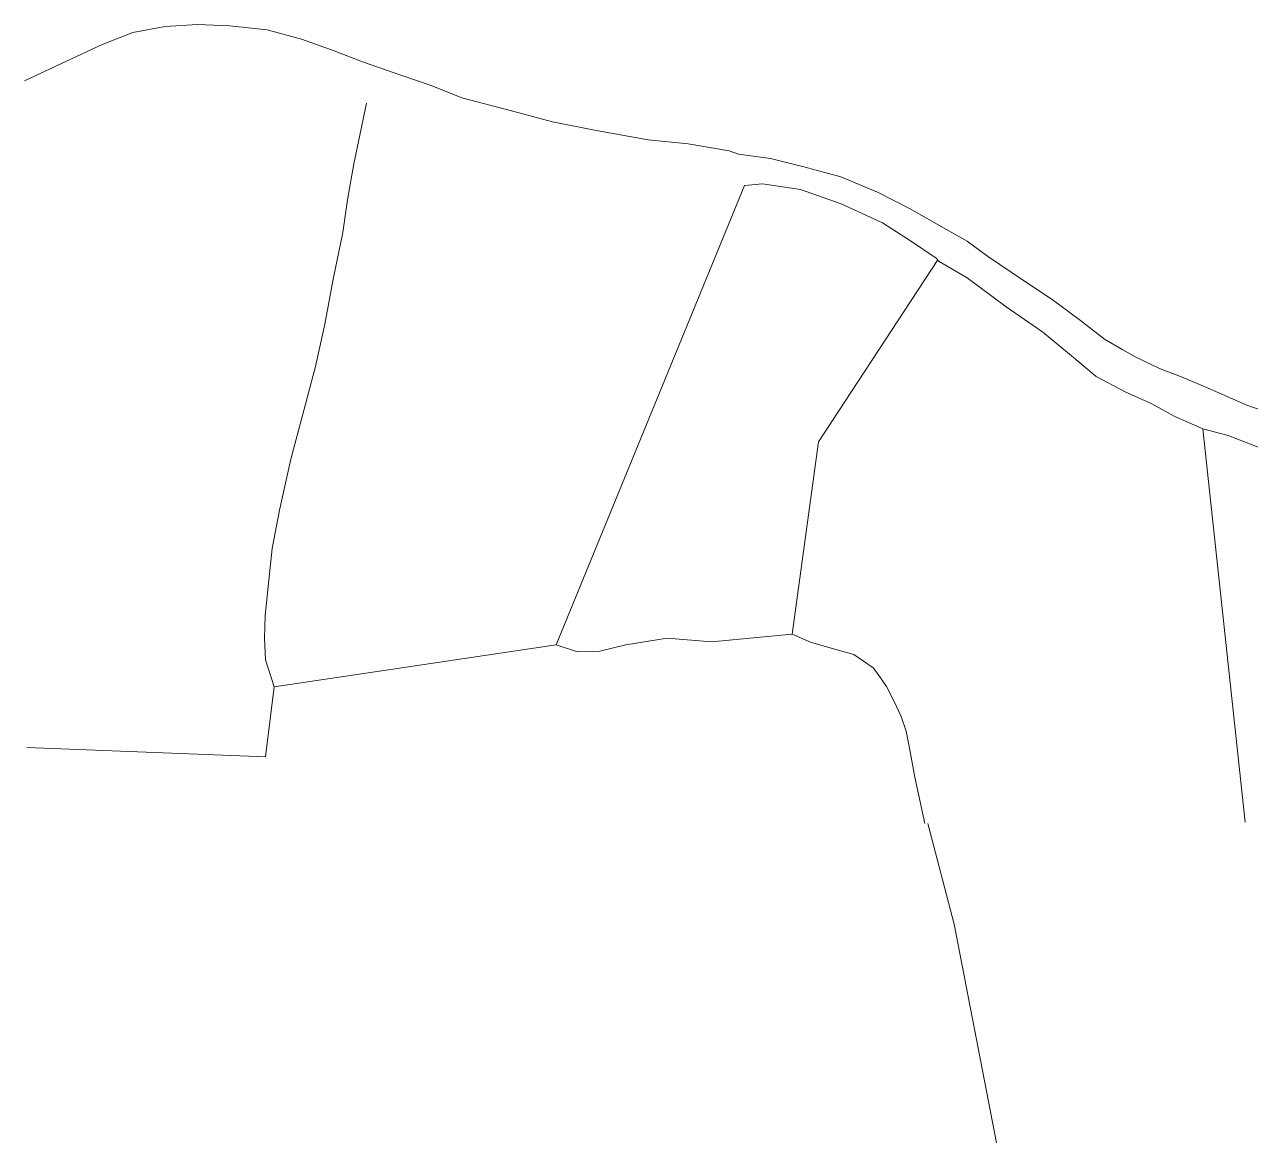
# Model space of a CAD drawing. Header units: millimetres. Extents: x 1956 to 636788, y 2654 to 1331964.
# Drawn here: x 624326 to 625228, y 1330927 to 1331745 of the extents above; entities that cross this region are included whole.
import ezdxf

# ---------------------------------------------------------------- set-up
doc = ezdxf.new("R2010")
doc.units = ezdxf.units.MM
doc.layers.add('2', color=7, linetype='Continuous')

msp = doc.modelspace()

# ---------------------------------------------------------------- linework, layer by layer
at = {"layer": '2', "color": 1, "lineweight": 0}
for p, q in [((624717.189, 1331288.13), (624855.795, 1331626.105)), ((625223.895, 1331157.725), (625192.888, 1331447.024)), ((624717.189, 1331288.13), (624509.862, 1331257.306))]:
    msp.add_line(p, q, dxfattribs=at)
for points in [[(625249.982, 1331456.035), (625225.027, 1331464.518), (625194.448, 1331478.048), (625175.085, 1331486.058), (625160.82, 1331491.559), (625142.978, 1331500.087), (625134.051, 1331505.114), (625120.531, 1331513.161), (625102.907, 1331526.775), (625081.968, 1331542.147), (625060.784, 1331556.247), (625034.492, 1331574.126), (625019.426, 1331585.214), (624998.512, 1331597.028), (624977.088, 1331609.092), (624953.378, 1331621.141), (624926.625, 1331632.408), (624899.391, 1331639.859), (624874.707, 1331646.056), (624851.313, 1331649.21), (624844.437, 1331651.707), (624814.171, 1331656.851), (624784.937, 1331659.713), (624745.257, 1331666.83), (624714.476, 1331672.987), (624684.19, 1331680.927), (624647.795, 1331690.606), (624625.123, 1331699.612), (624603.731, 1331707.1), (624574.701, 1331717.082), (624553.814, 1331725.082), (624529.873, 1331733.825), (624504.677, 1331740.527), (624476.965, 1331743.653), (624453.334, 1331744.518), (624429.465, 1331743.093), (624405.872, 1331738.619), (624383.325, 1331729.831), (624326.133, 1331703.023)], [(624509.862, 1331257.306), (624503.371, 1331277.093), (624502.75, 1331293.104), (624503.14, 1331309.884), (624505.752, 1331335.831), (624508.383, 1331358.981), (624513.772, 1331387.233), (624521.89, 1331424.908), (624530.802, 1331458.013), (624540.209, 1331492.9), (624547.101, 1331524.213), (624553.219, 1331557.299), (624560.345, 1331591.41), (624563.731, 1331615.581), (624568.371, 1331642.049), (624577.711, 1331686.596)], [(624855.795, 1331626.105), (624868.997, 1331627.207), (624896.969, 1331623.066), (624926.765, 1331612.581), (624957.094, 1331598.54), (624977.763, 1331585.455), (624996.652, 1331572.611), (624998.956, 1331570.084)], [(624890.637, 1331296.11), (624910.017, 1331437.544), (624997.804, 1331571.347)], [(624998.956, 1331570.084), (625019.362, 1331558.268), (625048.219, 1331536.846), (625075.024, 1331518.207), (625093.165, 1331503.325), (625114.374, 1331485.667), (625135.538, 1331474.364), (625155.161, 1331465.593), (625172.246, 1331456.297), (625182.186, 1331451.785), (625192.888, 1331447.024)], [(625192.888, 1331447.024), (625211.466, 1331442.314), (625232.355, 1331434.059), (625252.992, 1331425.549), (625274.646, 1331416.791), (625289.158, 1331412.309), (625298.841, 1331408.05), (625309.036, 1331403.285)], [(624890.637, 1331296.11), (624831.488, 1331290.391), (624798.698, 1331293.231), (624768.503, 1331288.206), (624749.23, 1331283.506), (624732.21, 1331283.397), (624717.189, 1331288.13)], [(624988.395, 1331156.849), (624981.052, 1331190.941), (624977.882, 1331208.207), (624974.463, 1331224.709), (624970.83, 1331235.616), (624965.93, 1331246.008), (624960.005, 1331257.663), (624953.588, 1331267.027), (624950.256, 1331271.328), (624936.215, 1331281.151), (624919.415, 1331285.873), (624904.143, 1331290.096), (624890.637, 1331296.11)], [(624509.862, 1331257.306), (624503.365, 1331205.914), (624327.904, 1331212.657)], [(624990.446, 1331156.856), (625009.927, 1331082.846), (625055.911, 1330844.629)]]:
    msp.add_lwpolyline(points, dxfattribs=at)

doc.saveas('drawing.dxf')
